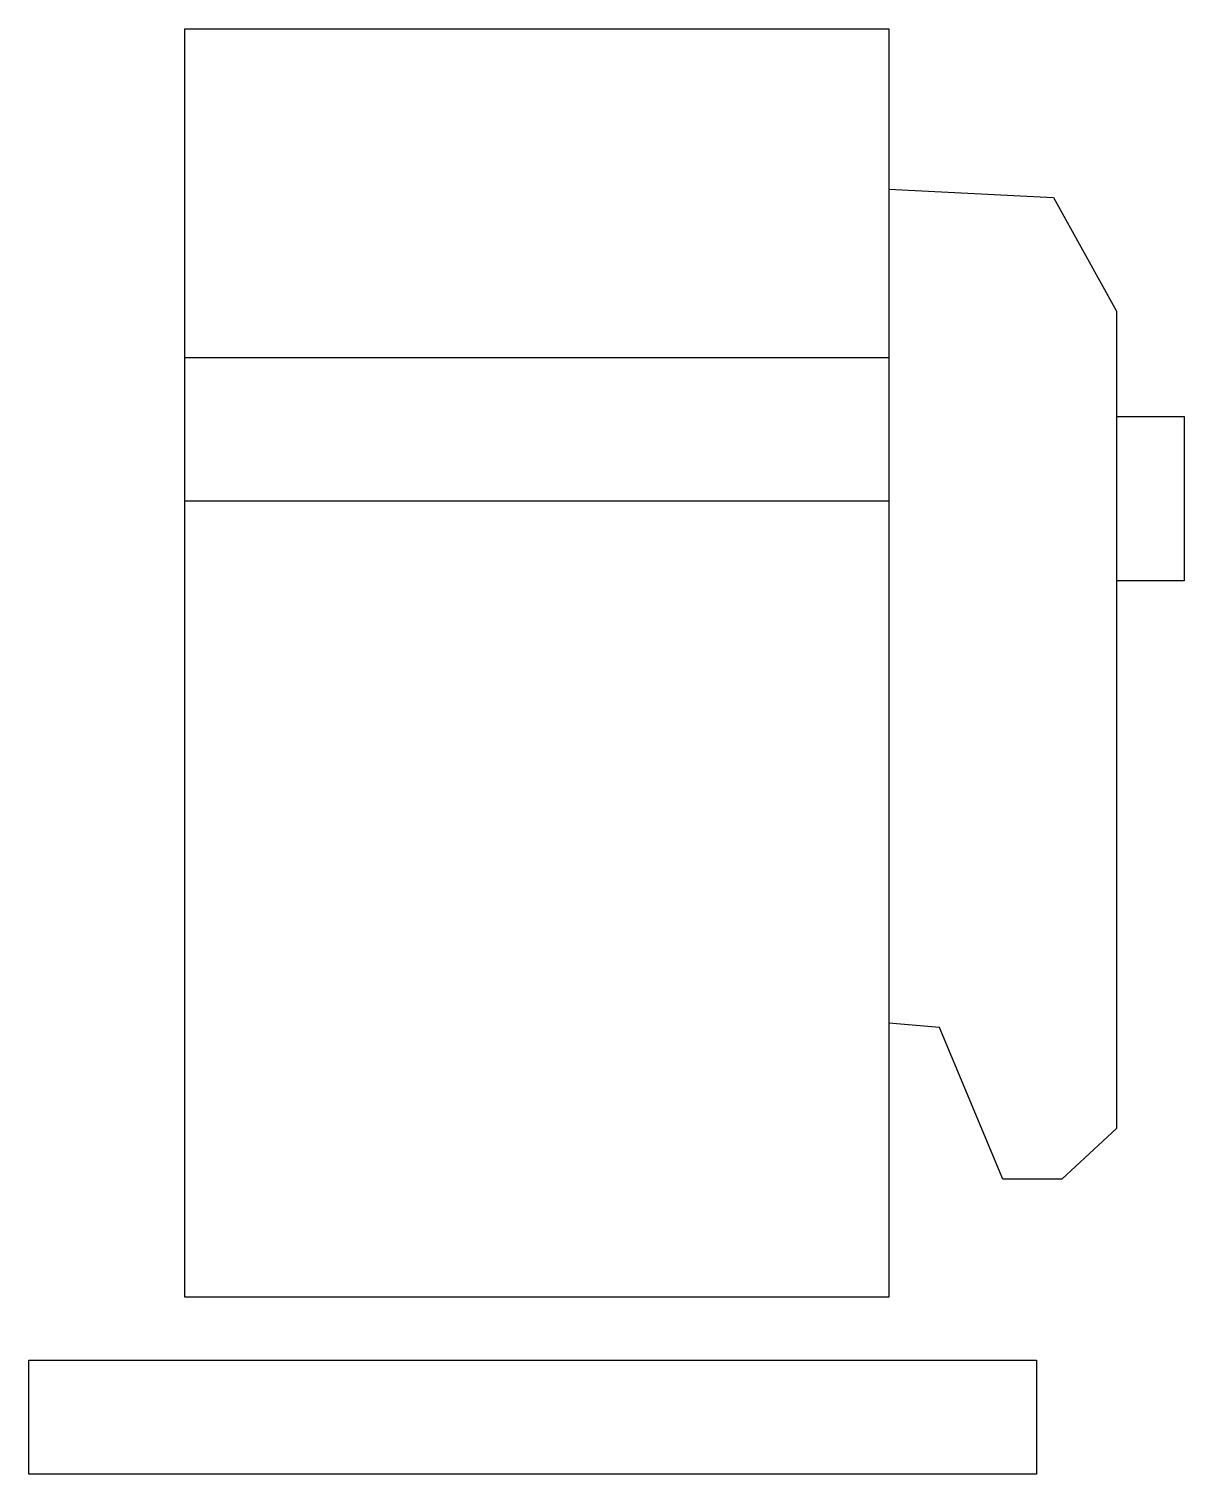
# Model space of a CAD drawing. Extents: x -0.7 to 0.89, y -1.12 to 0.87.
import ezdxf

# ---------------------------------------------------------------- set-up
doc = ezdxf.new("R2010")
doc.units = 0
doc.layers.get('0').update_dxf_attribs({"linetype": 'CONTINUOUS'})

msp = doc.modelspace()

# ---------------------------------------------------------------- linework, layer by layer
at = {"color": 0}
for p, q in [((-0.4858, 0.4215), (0.4858, 0.4215)), ((-0.4858, 0.2238), (0.4858, 0.2238))]:
    msp.add_line(p, q, dxfattribs=at)
for points in [[(-0.4858, 0.8749), (0.4858, 0.8749), (0.4858, -0.8749), (-0.4858, -0.8749)], [(-0.701, -0.9621), (0.6894, -0.9621), (0.6894, -1.1191), (-0.701, -1.1191)]]:
    msp.add_lwpolyline(points, close=True, dxfattribs=at)
for points in [[(0.4858, 0.654), (0.7127, 0.6424), (0.7999, 0.4854), (0.7999, -0.6424), (0.7243, -0.7122), (0.6429, -0.7122), (0.5556, -0.5029), (0.4858, -0.4971)], [(0.7999, 0.3401), (0.893, 0.3401), (0.893, 0.1134), (0.7999, 0.1134)]]:
    msp.add_lwpolyline(points, dxfattribs=at)

doc.saveas('drawing.dxf')
